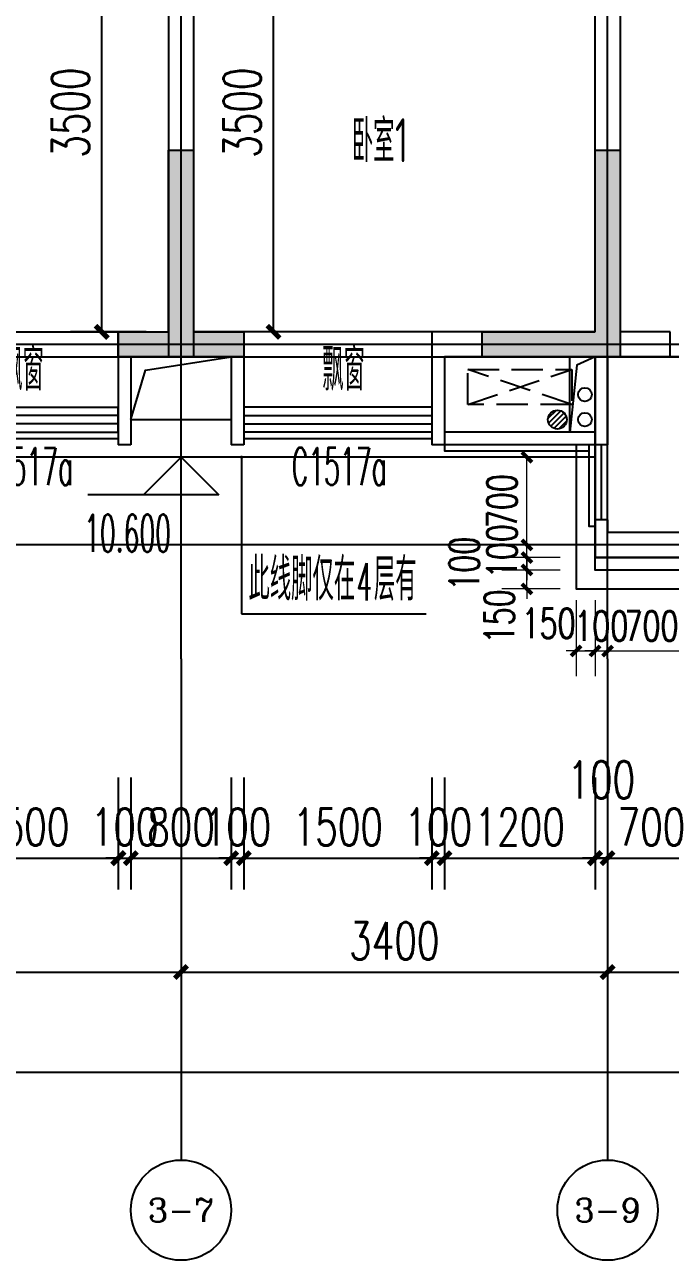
# Model space of a CAD drawing. Extents: x -59851 to 653804, y -249523 to 437614.
# Drawn here: x -31760 to -26614, y 61097 to 70957 of the extents above; entities that cross this region are included whole.
import ezdxf
from ezdxf.enums import TextEntityAlignment as Align

# ---------------------------------------------------------------- set-up
doc = ezdxf.new("R2010")
doc.units = 0
doc.header["$LTSCALE"] = 1000
doc.header["$MEASUREMENT"] = 0
doc.linetypes.add('DASH', pattern=[0.35, 0.25, -0.1])
for name, color, linetype in [('_S-YS(雨水管)', 3, 'Continuous'), ('_S-空调立管', 7, 'Continuous'), ('A-外装饰线脚', 7, 'Continuous'), ('A-洞口', 105, 'Continuous'), ('A-看线', 105, 'Continuous'), ('A-空调室外机', 5, 'DASH'), ('A-第三道尺寸线', 105, 'Continuous'), ('A-线脚看线', 9, 'Continuous'), ('AE-FLOR', 151, 'Continuous'), ('AXIS', 3, 'Continuous'), ('AXIS_TEXT', 7, 'Continuous'), ('DIM_ELEV', 3, 'Continuous'), ('DIM_LEAD', 3, 'Continuous'), ('DOTE', 16, 'Continuous'), ('mianji', 6, 'Continuous'), ('NL', 5, 'Continuous'), ('PUB_HATCH', 8, 'Continuous'), ('PUB_TEXT', 7, 'Continuous'), ('WALL', 2, 'Continuous'), ('WINDOW', 4, 'Continuous'), ('WINDOW_TEXT', 7, 'Continuous'), ('剪力墙', 6, 'Continuous'), ('栏杆', 142, 'Continuous')]:
    doc.layers.add(name, color=color, linetype=linetype)
doc.layers.add('A-area(算半面积)', color=23, linetype='Continuous', plot=False)
doc.layers.add('A-第四道尺寸线(线脚尺寸)', color=105, linetype='Continuous', lineweight=5)
doc.styles.add('_TCH_AXIS', font='COMPLEX', dxfattribs={"bigfont": 'GBCBIG'})
doc.styles.add('_TCH_DIM', font='SIMPLEX.shx', dxfattribs={"width": 0.7, "bigfont": 'GBCBIG.shx'})
doc.styles.add('_TCH_DIM_T3', font='SIMPLEX.shx', dxfattribs={"width": 0.705882, "bigfont": 'GBCBIG.shx'})
doc.styles.add('_TCH_WINDOW', font='SIMPLEX.shx', dxfattribs={"width": 0.7, "height": 3.5, "bigfont": 'GBCBIG.shx'})
doc.styles.add('COMPLEX', font='COMPLEX')
doc.styles.get("Standard").update_dxf_attribs({"font": 'gbenor.shx', "width": 0.7, "bigfont": 'gbcbig.shx'})
doc.dimstyles.new('_TCH_ARCH&&100', dxfattribs={"dimtxt": 297.5, "dimasz": 100, "dimexe": 250, "dimexo": 300, "dimgap": 100, "dimtad": 1, "dimdec": 0, "dimzin": 0, "dimdsep": 46, "dimtxsty": '_TCH_DIM_T3', "dimblk": 'ARCHTICK', "dimcen": 0.09, "dimclrt": 7, "dimazin": 2, "dimtfac": 1, "dimtdec": 0, "dimtix": 1, "dimtmove": 2, "dimatfit": 3, "dimfxl": 0, "dimtolj": 1, "dimtzin": 0, "dimarcsym": 0})
doc.dimstyles.new('_TCH_ARCH&&80', dxfattribs={"dimtxt": 238, "dimasz": 80, "dimexe": 200, "dimexo": 240, "dimgap": 80, "dimtad": 1, "dimdec": 0, "dimzin": 0, "dimdsep": 46, "dimtxsty": '_TCH_DIM_T3', "dimblk": 'ARCHTICK', "dimcen": 0.09, "dimclrt": 7, "dimazin": 2, "dimtfac": 1, "dimtdec": 0, "dimtix": 1, "dimtmove": 2, "dimatfit": 3, "dimfxl": 0, "dimtolj": 1, "dimtzin": 0, "dimarcsym": 0})

# ---------------------------------------------------------------- blocks, each defined once
blk = doc.blocks.new('fdsfdsgfdsgb')
at = {"layer": 'mianji'}
blk.add_lwpolyline([(-208608.2, 137588.3), (-164208.2, 137588.3)], dxfattribs=at)
blk.add_lwpolyline([(-191608.2, 137588.3), (-191608.2, 135988.3), (-184608.2, 135988.3), (-184608.2, 137588.3)], close=True, dxfattribs=at)
blk = doc.blocks.new('zhouxianssceng0329')
at = {"layer": 'DOTE'}
for p, q in [((-27113.7, 132089.9), (-27113.7, 156469.4)), ((-30513.7, 132089.9), (-30513.7, 143398.2)), ((5501.3, 134598.2), (-44988.6, 134598.2)), ((5501.3, 132998.2), (-44988.6, 132998.2))]:
    blk.add_line(p, q, dxfattribs=at)
blk = doc.blocks.new('jgjlq030328')
at = {"layer": 'PUB_HATCH'}
for points in [[(-277335, 8011.9), (-277335, 8211.9), (-276935, 8211.9), (-276935, 9661.9), (-276735, 9661.9), (-276735, 8211.9), (-276335, 8211.9), (-276335, 8011.9)], [(-273535, 8211.9), (-273535, 9661.9), (-273335, 9661.9), (-273335, 8011.9), (-274435, 8011.9), (-274435, 8211.9)]]:
    blk.add_hatch(color=256, dxfattribs=at).paths.add_polyline_path(points)
at = {"layer": '剪力墙'}
for points in [[(-277335, 8011.9), (-277335, 8211.9), (-276935, 8211.9), (-276935, 9661.9), (-276735, 9661.9), (-276735, 8211.9), (-276335, 8211.9), (-276335, 8011.9), (-277335, 8011.9), (-276735, 8011.9)], [(-273335, 8211.9), (-273335, 8211.9)]]:
    blk.add_lwpolyline(points, dxfattribs=at)
blk.add_lwpolyline([(-273535, 8211.9), (-273535, 9661.9), (-273335, 9661.9), (-273335, 8011.9), (-274435, 8011.9), (-274435, 8211.9)], close=True, dxfattribs=at)
blk = doc.blocks.new('$TCHSYS$WIN2D')
for p, q in [((-0.5, 0.5), (0.5, 0.5)), ((-0.5, 0.5), (-0.5, -0.5)), ((0.5, 0.5), (0.5, -0.5)), ((0.5, 0.1667), (-0.5, 0.1667)), ((0.5, -0.1667), (-0.5, -0.1667)), ((-0.5, -0.5), (0.5, -0.5))]:
    blk.add_line(p, q)
blk = doc.blocks.new('_ArchTick')
at = {"color": 0, "linetype": 'ByBlock', "const_width": 0.4}
blk.add_lwpolyline([(-0.5, -0.5), (0.5, 0.5)], dxfattribs=at)
blk = doc.blocks.new('*D728')
at = {"layer": 'A-第三道尺寸线', "color": 0, "lineweight": -2, "transparency": 16777216}
for p, q in [((11629.6, 164234.8), (11025.3, 164234.8)), ((11275.3, 160734.8), (11275.3, 164234.8)), ((11629.6, 160734.8), (11025.3, 160734.8))]:
    blk.add_line(p, q, dxfattribs=at)
at = {"layer": 'Defpoints', "color": 0, "transparency": 16777216}
for p in [(11275.3, 164234.8), (11929.6, 164234.8), (11929.6, 160734.8)]:
    blk.add_point(p, dxfattribs=at)
at = {"layer": 'A-第三道尺寸线', "color": 0, "lineweight": -2, "transparency": 16777216, "xscale": 100, "yscale": 100, "zscale": 100}
for p, rotation in [((11275.3, 164234.8), 90), ((11275.3, 160734.8), 270)]:
    blk.add_blockref('_ArchTick', p, dxfattribs=dict(at, rotation=rotation))
at = {"layer": 'A-第三道尺寸线', "color": 7, "transparency": 16777216, "insert": (11026.6, 162484.8), "char_height": 297.5, "attachment_point": 5, "rotation": 90, "style": '_TCH_DIM_T3'}
blk.add_mtext('\\A1;3500', dxfattribs=at)
blk = doc.blocks.new('ssxianjiao0329')
at = {"layer": 'A-外装饰线脚'}
blk.add_lwpolyline([(-26413.7, 132898.2), (-26413.7, 132798.2), (-27213.7, 132798.2), (-27213.7, 132898.2)], dxfattribs=at)
at = {"layer": 'A-线脚看线'}
for points in [[(-32513.7, 133848.2), (-31013.7, 133848.2)], [(-30013.7, 133848.2), (-28513.7, 133848.2)], [(-28413.7, 133798.2), (-28413.7, 133748.2), (-27263.7, 133748.2)], [(-27213.7, 133798.2), (-27263.7, 133798.2), (-27263.7, 133148.2), (-27213.7, 133148.2)]]:
    blk.add_lwpolyline(points, dxfattribs=at)
blk = doc.blocks.new('jfdsajjfjkjhhj')
at = {"layer": 'A-洞口'}
blk.add_lwpolyline([(-56303.8, 137588.3), (-56103.8, 137588.3), (-56103.8, 136988.3), (-56303.8, 136988.3)], close=True, dxfattribs=at)
blk.add_lwpolyline([(-56103.8, 137588.3), (-56249.2, 137521.8), (-56303.8, 136988.3)], dxfattribs=at)
blk = doc.blocks.new('huxingdongkoupiaochuangyangtai')
blk.add_blockref('jfdsajjfjkjhhj', (28890.1, 0))
blk = doc.blocks.new('ktswaj')
at = {"linetype": 'DASH'}
blk.add_lwpolyline([(15990.1, 179082.6), (15990.1, 178253.3), (16268.4, 178253.3), (16268.4, 179082.6)], close=True, dxfattribs=at)
for points in [[(15990.1, 179082.6), (16268.4, 178253.3)], [(15990.1, 178253.3), (16268.4, 179082.6)]]:
    blk.add_lwpolyline(points, dxfattribs=at)
blk = doc.blocks.new('*D753')
at = {"layer": 'A-第三道尺寸线', "color": 0, "lineweight": -2, "transparency": 16777216}
for p, q in [((-75729, -40001.8), (-76191.7, -40001.8)), ((-75941.7, -43501.8), (-75941.7, -40001.8)), ((-75729, -43501.8), (-76191.7, -43501.8))]:
    blk.add_line(p, q, dxfattribs=at)
at = {"layer": 'Defpoints', "color": 0, "transparency": 16777216}
for p in [(-75941.7, -40001.8), (-75429, -40001.8), (-75429, -43501.8)]:
    blk.add_point(p, dxfattribs=at)
at = {"layer": 'A-第三道尺寸线', "color": 0, "lineweight": -2, "transparency": 16777216, "xscale": 100, "yscale": 100, "zscale": 100}
for p, rotation in [((-75941.7, -40001.8), 90), ((-75941.7, -43501.8), 270)]:
    blk.add_blockref('_ArchTick', p, dxfattribs=dict(at, rotation=rotation))
at = {"layer": 'A-第三道尺寸线', "color": 7, "transparency": 16777216, "insert": (-76190.5, -41751.8), "char_height": 297.5, "attachment_point": 5, "rotation": 90, "style": '_TCH_DIM_T3'}
blk.add_mtext('\\A1;3500', dxfattribs=at)
blk = doc.blocks.new('*D336')
at = {"layer": 'A-第四道尺寸线(线脚尺寸)', "color": 0, "lineweight": -2, "transparency": 16777216}
for p, q in [((-27363.7, 73158.2), (-27363.7, 72552.2)), ((-27213.7, 73158.2), (-27213.7, 72552.2)), ((-27363.7, 72752.2), (-27443.7, 72752.2)), ((-27363.7, 72752.2), (-27213.7, 72752.2)), ((-27213.7, 72752.2), (-27133.7, 72752.2))]:
    blk.add_line(p, q, dxfattribs=at)
at = {"layer": 'Defpoints', "color": 0, "transparency": 16777216}
for p in [(-27363.7, 73398.2), (-27213.7, 73398.2), (-27213.7, 72752.2)]:
    blk.add_point(p, dxfattribs=at)
at = {"layer": 'A-第四道尺寸线(线脚尺寸)', "color": 0, "lineweight": -2, "transparency": 16777216, "xscale": 80, "yscale": 80, "zscale": 80}
blk.add_blockref('_ArchTick', (-27363.7, 72752.2), dxfattribs=at)
at = {"layer": 'A-第四道尺寸线(线脚尺寸)', "color": 0, "lineweight": -2, "transparency": 16777216, "xscale": 80, "yscale": 80, "zscale": 80, "rotation": 180}
blk.add_blockref('_ArchTick', (-27213.7, 72752.2), dxfattribs=at)
at = {"layer": 'A-第四道尺寸线(线脚尺寸)', "color": 7, "transparency": 16777216, "insert": (-27583.7, 72972.2), "char_height": 238, "attachment_point": 5, "style": '_TCH_DIM_T3'}
blk.add_mtext('\\A1;150', dxfattribs=at)
blk = doc.blocks.new('*D337')
at = {"layer": 'A-第四道尺寸线(线脚尺寸)', "color": 0, "lineweight": -2, "transparency": 16777216}
for p, q in [((-27213.7, 73158.2), (-27213.7, 72552.2)), ((-27113.7, 73158.2), (-27113.7, 72552.2)), ((-27213.7, 72752.2), (-27293.7, 72752.2)), ((-27213.7, 72752.2), (-27113.7, 72752.2)), ((-27113.7, 72752.2), (-27033.7, 72752.2))]:
    blk.add_line(p, q, dxfattribs=at)
at = {"layer": 'Defpoints', "color": 0, "transparency": 16777216}
for p in [(-27213.7, 73398.2), (-27113.7, 73398.2), (-27113.7, 72752.2)]:
    blk.add_point(p, dxfattribs=at)
at = {"layer": 'A-第四道尺寸线(线脚尺寸)', "color": 0, "lineweight": -2, "transparency": 16777216, "xscale": 80, "yscale": 80, "zscale": 80}
blk.add_blockref('_ArchTick', (-27213.7, 72752.2), dxfattribs=at)
at = {"layer": 'A-第四道尺寸线(线脚尺寸)', "color": 0, "lineweight": -2, "transparency": 16777216, "xscale": 80, "yscale": 80, "zscale": 80, "rotation": 180}
blk.add_blockref('_ArchTick', (-27113.7, 72752.2), dxfattribs=at)
at = {"layer": 'A-第四道尺寸线(线脚尺寸)', "color": 7, "transparency": 16777216, "insert": (-27163.7, 72951.2), "char_height": 238, "attachment_point": 5, "style": '_TCH_DIM_T3'}
blk.add_mtext('\\A1;100', dxfattribs=at)
blk = doc.blocks.new('*D338')
at = {"layer": 'A-第四道尺寸线(线脚尺寸)', "color": 0, "lineweight": -2, "transparency": 16777216}
for p, q in [((-27113.7, 73158.2), (-27113.7, 72552.2)), ((-26413.7, 73158.2), (-26413.7, 72552.2)), ((-27113.7, 72752.2), (-26413.7, 72752.2))]:
    blk.add_line(p, q, dxfattribs=at)
at = {"layer": 'Defpoints', "color": 0, "transparency": 16777216}
for p in [(-27113.7, 73398.2), (-26413.7, 73398.2), (-26413.7, 72752.2)]:
    blk.add_point(p, dxfattribs=at)
at = {"layer": 'A-第四道尺寸线(线脚尺寸)', "color": 0, "lineweight": -2, "transparency": 16777216, "xscale": 80, "yscale": 80, "zscale": 80, "rotation": 180}
blk.add_blockref('_ArchTick', (-27113.7, 72752.2), dxfattribs=at)
at = {"layer": 'A-第四道尺寸线(线脚尺寸)', "color": 0, "lineweight": -2, "transparency": 16777216, "xscale": 80, "yscale": 80, "zscale": 80}
blk.add_blockref('_ArchTick', (-26413.7, 72752.2), dxfattribs=at)
at = {"layer": 'A-第四道尺寸线(线脚尺寸)', "color": 7, "transparency": 16777216, "insert": (-26763.7, 72951.2), "char_height": 238, "attachment_point": 5, "style": '_TCH_DIM_T3'}
blk.add_mtext('\\A1;700', dxfattribs=at)
blk = doc.blocks.new('*D358')
at = {"layer": 'A-第四道尺寸线(线脚尺寸)', "color": 0, "lineweight": -2, "transparency": 16777216}
for p, q in [((-27491, 74298.2), (-27956.5, 74298.2)), ((-27756.5, 73598.2), (-27756.5, 74298.2)), ((-27491, 73598.2), (-27956.5, 73598.2))]:
    blk.add_line(p, q, dxfattribs=at)
at = {"layer": 'Defpoints', "color": 0, "transparency": 16777216}
for p in [(-27756.5, 74298.2), (-27251, 74298.2), (-27251, 73598.2)]:
    blk.add_point(p, dxfattribs=at)
at = {"layer": 'A-第四道尺寸线(线脚尺寸)', "color": 0, "lineweight": -2, "transparency": 16777216, "xscale": 80, "yscale": 80, "zscale": 80}
for p, rotation in [((-27756.5, 74298.2), 90), ((-27756.5, 73598.2), 270)]:
    blk.add_blockref('_ArchTick', p, dxfattribs=dict(at, rotation=rotation))
at = {"layer": 'A-第四道尺寸线(线脚尺寸)', "color": 7, "transparency": 16777216, "insert": (-27955.5, 73948.2), "char_height": 238, "attachment_point": 5, "rotation": 90, "style": '_TCH_DIM_T3'}
blk.add_mtext('\\A1;700', dxfattribs=at)
blk = doc.blocks.new('*D359')
at = {"layer": 'A-第四道尺寸线(线脚尺寸)', "color": 0, "lineweight": -2, "transparency": 16777216}
for p, q in [((-27756.5, 73598.2), (-27756.5, 73678.2)), ((-27491, 73598.2), (-27956.5, 73598.2)), ((-27756.5, 73498.2), (-27756.5, 73598.2)), ((-27491, 73498.2), (-27956.5, 73498.2)), ((-27756.5, 73498.2), (-27756.5, 73418.2))]:
    blk.add_line(p, q, dxfattribs=at)
at = {"layer": 'Defpoints', "color": 0, "transparency": 16777216}
for p in [(-27756.5, 73598.2), (-27251, 73598.2), (-27251, 73498.2)]:
    blk.add_point(p, dxfattribs=at)
at = {"layer": 'A-第四道尺寸线(线脚尺寸)', "color": 0, "lineweight": -2, "transparency": 16777216, "xscale": 80, "yscale": 80, "zscale": 80}
for p, rotation in [((-27756.5, 73598.2), 270), ((-27756.5, 73498.2), 90)]:
    blk.add_blockref('_ArchTick', p, dxfattribs=dict(at, rotation=rotation))
at = {"layer": 'A-第四道尺寸线(线脚尺寸)', "color": 7, "transparency": 16777216, "insert": (-27955.5, 73548.2), "char_height": 238, "attachment_point": 5, "rotation": 90, "style": '_TCH_DIM_T3'}
blk.add_mtext('\\A1;100', dxfattribs=at)
blk = doc.blocks.new('*D360')
at = {"layer": 'A-第四道尺寸线(线脚尺寸)', "color": 0, "lineweight": -2, "transparency": 16777216}
for p, q in [((-27756.5, 73498.2), (-27756.5, 73578.2)), ((-27491, 73498.2), (-27956.5, 73498.2)), ((-27756.5, 73398.2), (-27756.5, 73498.2)), ((-27491, 73398.2), (-27956.5, 73398.2)), ((-27756.5, 73398.2), (-27756.5, 73318.2))]:
    blk.add_line(p, q, dxfattribs=at)
at = {"layer": 'Defpoints', "color": 0, "transparency": 16777216}
for p in [(-27756.5, 73498.2), (-27251, 73498.2), (-27251, 73398.2)]:
    blk.add_point(p, dxfattribs=at)
at = {"layer": 'A-第四道尺寸线(线脚尺寸)', "color": 0, "lineweight": -2, "transparency": 16777216, "xscale": 80, "yscale": 80, "zscale": 80}
for p, rotation in [((-27756.5, 73498.2), 270), ((-27756.5, 73398.2), 90)]:
    blk.add_blockref('_ArchTick', p, dxfattribs=dict(at, rotation=rotation))
at = {"layer": 'A-第四道尺寸线(线脚尺寸)', "color": 7, "transparency": 16777216, "insert": (-28256.5, 73448.2), "char_height": 238, "attachment_point": 5, "rotation": 90, "style": '_TCH_DIM_T3'}
blk.add_mtext('\\A1;100', dxfattribs=at)
blk = doc.blocks.new('*D361')
at = {"layer": 'A-第四道尺寸线(线脚尺寸)', "color": 0, "lineweight": -2, "transparency": 16777216}
for p, q in [((-27756.5, 73398.2), (-27756.5, 73478.2)), ((-27491, 73398.2), (-27956.5, 73398.2)), ((-27756.5, 73248.2), (-27756.5, 73398.2)), ((-27491, 73248.2), (-27956.5, 73248.2)), ((-27756.5, 73248.2), (-27756.5, 73168.2))]:
    blk.add_line(p, q, dxfattribs=at)
at = {"layer": 'Defpoints', "color": 0, "transparency": 16777216}
for p in [(-27756.5, 73398.2), (-27251, 73398.2), (-27251, 73248.2)]:
    blk.add_point(p, dxfattribs=at)
at = {"layer": 'A-第四道尺寸线(线脚尺寸)', "color": 0, "lineweight": -2, "transparency": 16777216, "xscale": 80, "yscale": 80, "zscale": 80}
for p, rotation in [((-27756.5, 73398.2), 270), ((-27756.5, 73248.2), 90)]:
    blk.add_blockref('_ArchTick', p, dxfattribs=dict(at, rotation=rotation))
at = {"layer": 'A-第四道尺寸线(线脚尺寸)', "color": 7, "transparency": 16777216, "insert": (-27976.5, 73028.2), "char_height": 238, "attachment_point": 5, "rotation": 90, "style": '_TCH_DIM_T3'}
blk.add_mtext('\\A1;150', dxfattribs=at)
blk = doc.blocks.new('_LV13')
at = {"color": 0}
for p, q in [((-0.071, 0.495), (-0.495, 0.071)), ((0.183, 0.465), (-0.465, -0.183)), ((0.354, 0.354), (-0.354, -0.354)), ((0.465, 0.183), (-0.183, -0.465)), ((0.495, -0.071), (0.071, -0.495))]:
    blk.add_line(p, q, dxfattribs=at)
blk.add_circle((0, 0), 0.5)
blk = doc.blocks.new('e30505')
at = {"layer": '_S-YS(雨水管)'}
blk.add_lwpolyline([(-130392.6, 57743.5, 1), (-130502.6, 57743.5, 1)], format="xyb", close=True, dxfattribs=at)
at = {"layer": '_S-空调立管'}
blk.add_lwpolyline([(-130392.6, 57543.5, 1), (-130502.6, 57543.5, 1)], format="xyb", close=True, dxfattribs=at)
at = {"layer": 'NL', "ltscale": 0.5, "extrusion": (0, 0, -1), "xscale": 150, "yscale": 150, "zscale": -150}
blk.add_blockref('_LV13', (130227.6, 57543.5), dxfattribs=at)
blk = doc.blocks.new('*D2556')
at = {"layer": 'A-第三道尺寸线', "color": 0, "lineweight": -2, "transparency": 16777216}
for p, q in [((-27113.7, 64950), (-27113.7, 64056.4)), ((-26413.7, 64950), (-26413.7, 64056.4)), ((-27113.7, 64306.4), (-27213.7, 64306.4)), ((-27113.7, 64306.4), (-26413.7, 64306.4)), ((-26413.7, 64306.4), (-26313.7, 64306.4))]:
    blk.add_line(p, q, dxfattribs=at)
at = {"layer": 'Defpoints', "color": 0, "transparency": 16777216}
for p in [(-27113.7, 65250), (-26413.7, 65250), (-26413.7, 64306.4)]:
    blk.add_point(p, dxfattribs=at)
at = {"layer": 'A-第三道尺寸线', "color": 0, "lineweight": -2, "transparency": 16777216, "xscale": 100, "yscale": 100, "zscale": 100}
blk.add_blockref('_ArchTick', (-27113.7, 64306.4), dxfattribs=at)
at = {"layer": 'A-第三道尺寸线', "color": 0, "lineweight": -2, "transparency": 16777216, "xscale": 100, "yscale": 100, "zscale": 100, "rotation": 180}
blk.add_blockref('_ArchTick', (-26413.7, 64306.4), dxfattribs=at)
at = {"layer": 'A-第三道尺寸线', "color": 7, "transparency": 16777216, "insert": (-26763.7, 64555.1), "char_height": 297.5, "attachment_point": 5, "style": '_TCH_DIM_T3'}
blk.add_mtext('\\A1;700', dxfattribs=at)
blk = doc.blocks.new('*D2557')
at = {"layer": 'A-第三道尺寸线', "color": 0, "lineweight": -2, "transparency": 16777216}
for p, q in [((-27213.7, 64950), (-27213.7, 64056.4)), ((-27113.7, 64950), (-27113.7, 64056.4)), ((-27213.7, 64306.4), (-27313.7, 64306.4)), ((-27213.7, 64306.4), (-27113.7, 64306.4)), ((-27113.7, 64306.4), (-27013.7, 64306.4))]:
    blk.add_line(p, q, dxfattribs=at)
at = {"layer": 'Defpoints', "color": 0, "transparency": 16777216}
for p in [(-27213.7, 65250), (-27113.7, 65250), (-27113.7, 64306.4)]:
    blk.add_point(p, dxfattribs=at)
at = {"layer": 'A-第三道尺寸线', "color": 0, "lineweight": -2, "transparency": 16777216, "xscale": 100, "yscale": 100, "zscale": 100}
blk.add_blockref('_ArchTick', (-27213.7, 64306.4), dxfattribs=at)
at = {"layer": 'A-第三道尺寸线', "color": 0, "lineweight": -2, "transparency": 16777216, "xscale": 100, "yscale": 100, "zscale": 100, "rotation": 180}
blk.add_blockref('_ArchTick', (-27113.7, 64306.4), dxfattribs=at)
at = {"layer": 'A-第三道尺寸线', "color": 7, "transparency": 16777216, "insert": (-27163.7, 64931.4), "char_height": 297.5, "attachment_point": 5, "style": '_TCH_DIM_T3'}
blk.add_mtext('\\A1;100', dxfattribs=at)
blk = doc.blocks.new('*D2558')
at = {"layer": 'A-第三道尺寸线', "color": 0, "lineweight": -2, "transparency": 16777216}
for p, q in [((-28413.7, 64950), (-28413.7, 64056.4)), ((-27213.7, 64950), (-27213.7, 64056.4)), ((-28413.7, 64306.4), (-27213.7, 64306.4))]:
    blk.add_line(p, q, dxfattribs=at)
at = {"layer": 'Defpoints', "color": 0, "transparency": 16777216}
for p in [(-28413.7, 65250), (-27213.7, 65250), (-27213.7, 64306.4)]:
    blk.add_point(p, dxfattribs=at)
at = {"layer": 'A-第三道尺寸线', "color": 0, "lineweight": -2, "transparency": 16777216, "xscale": 100, "yscale": 100, "zscale": 100, "rotation": 180}
blk.add_blockref('_ArchTick', (-28413.7, 64306.4), dxfattribs=at)
at = {"layer": 'A-第三道尺寸线', "color": 0, "lineweight": -2, "transparency": 16777216, "xscale": 100, "yscale": 100, "zscale": 100}
blk.add_blockref('_ArchTick', (-27213.7, 64306.4), dxfattribs=at)
at = {"layer": 'A-第三道尺寸线', "color": 7, "transparency": 16777216, "insert": (-27813.7, 64555.1), "char_height": 297.5, "attachment_point": 5, "style": '_TCH_DIM_T3'}
blk.add_mtext('\\A1;1200', dxfattribs=at)
blk = doc.blocks.new('*D2559')
at = {"layer": 'A-第三道尺寸线', "color": 0, "lineweight": -2, "transparency": 16777216}
for p, q in [((-28513.7, 64950), (-28513.7, 64056.4)), ((-28413.7, 64950), (-28413.7, 64056.4)), ((-28513.7, 64306.4), (-28613.7, 64306.4)), ((-28513.7, 64306.4), (-28413.7, 64306.4)), ((-28413.7, 64306.4), (-28313.7, 64306.4))]:
    blk.add_line(p, q, dxfattribs=at)
at = {"layer": 'Defpoints', "color": 0, "transparency": 16777216}
for p in [(-28513.7, 65250), (-28413.7, 65250), (-28413.7, 64306.4)]:
    blk.add_point(p, dxfattribs=at)
at = {"layer": 'A-第三道尺寸线', "color": 0, "lineweight": -2, "transparency": 16777216, "xscale": 100, "yscale": 100, "zscale": 100}
blk.add_blockref('_ArchTick', (-28513.7, 64306.4), dxfattribs=at)
at = {"layer": 'A-第三道尺寸线', "color": 0, "lineweight": -2, "transparency": 16777216, "xscale": 100, "yscale": 100, "zscale": 100, "rotation": 180}
blk.add_blockref('_ArchTick', (-28413.7, 64306.4), dxfattribs=at)
at = {"layer": 'A-第三道尺寸线', "color": 7, "transparency": 16777216, "insert": (-28463.7, 64555.1), "char_height": 297.5, "attachment_point": 5, "style": '_TCH_DIM_T3'}
blk.add_mtext('\\A1;100', dxfattribs=at)
blk = doc.blocks.new('*D2560')
at = {"layer": 'A-第三道尺寸线', "color": 0, "lineweight": -2, "transparency": 16777216}
for p, q in [((-30013.7, 64950), (-30013.7, 64056.4)), ((-28513.7, 64950), (-28513.7, 64056.4)), ((-30013.7, 64306.4), (-28513.7, 64306.4))]:
    blk.add_line(p, q, dxfattribs=at)
at = {"layer": 'Defpoints', "color": 0, "transparency": 16777216}
for p in [(-30013.7, 65250), (-28513.7, 65250), (-28513.7, 64306.4)]:
    blk.add_point(p, dxfattribs=at)
at = {"layer": 'A-第三道尺寸线', "color": 0, "lineweight": -2, "transparency": 16777216, "xscale": 100, "yscale": 100, "zscale": 100, "rotation": 180}
blk.add_blockref('_ArchTick', (-30013.7, 64306.4), dxfattribs=at)
at = {"layer": 'A-第三道尺寸线', "color": 0, "lineweight": -2, "transparency": 16777216, "xscale": 100, "yscale": 100, "zscale": 100}
blk.add_blockref('_ArchTick', (-28513.7, 64306.4), dxfattribs=at)
at = {"layer": 'A-第三道尺寸线', "color": 7, "transparency": 16777216, "insert": (-29263.7, 64555.1), "char_height": 297.5, "attachment_point": 5, "style": '_TCH_DIM_T3'}
blk.add_mtext('\\A1;1500', dxfattribs=at)
blk = doc.blocks.new('*D2561')
at = {"layer": 'A-第三道尺寸线', "color": 0, "lineweight": -2, "transparency": 16777216}
for p, q in [((-30113.7, 64950), (-30113.7, 64056.4)), ((-30013.7, 64950), (-30013.7, 64056.4)), ((-30113.7, 64306.4), (-30213.7, 64306.4)), ((-30113.7, 64306.4), (-30013.7, 64306.4)), ((-30013.7, 64306.4), (-29913.7, 64306.4))]:
    blk.add_line(p, q, dxfattribs=at)
at = {"layer": 'Defpoints', "color": 0, "transparency": 16777216}
for p in [(-30113.7, 65250), (-30013.7, 65250), (-30013.7, 64306.4)]:
    blk.add_point(p, dxfattribs=at)
at = {"layer": 'A-第三道尺寸线', "color": 0, "lineweight": -2, "transparency": 16777216, "xscale": 100, "yscale": 100, "zscale": 100}
blk.add_blockref('_ArchTick', (-30113.7, 64306.4), dxfattribs=at)
at = {"layer": 'A-第三道尺寸线', "color": 0, "lineweight": -2, "transparency": 16777216, "xscale": 100, "yscale": 100, "zscale": 100, "rotation": 180}
blk.add_blockref('_ArchTick', (-30013.7, 64306.4), dxfattribs=at)
at = {"layer": 'A-第三道尺寸线', "color": 7, "transparency": 16777216, "insert": (-30063.7, 64555.1), "char_height": 297.5, "attachment_point": 5, "style": '_TCH_DIM_T3'}
blk.add_mtext('\\A1;100', dxfattribs=at)
blk = doc.blocks.new('*D2562')
at = {"layer": 'A-第三道尺寸线', "color": 0, "lineweight": -2, "transparency": 16777216}
for p, q in [((-30913.7, 64950), (-30913.7, 64056.4)), ((-30113.7, 64950), (-30113.7, 64056.4)), ((-30913.7, 64306.4), (-30113.7, 64306.4))]:
    blk.add_line(p, q, dxfattribs=at)
at = {"layer": 'Defpoints', "color": 0, "transparency": 16777216}
for p in [(-30913.7, 65250), (-30113.7, 65250), (-30113.7, 64306.4)]:
    blk.add_point(p, dxfattribs=at)
at = {"layer": 'A-第三道尺寸线', "color": 0, "lineweight": -2, "transparency": 16777216, "xscale": 100, "yscale": 100, "zscale": 100, "rotation": 180}
blk.add_blockref('_ArchTick', (-30913.7, 64306.4), dxfattribs=at)
at = {"layer": 'A-第三道尺寸线', "color": 0, "lineweight": -2, "transparency": 16777216, "xscale": 100, "yscale": 100, "zscale": 100}
blk.add_blockref('_ArchTick', (-30113.7, 64306.4), dxfattribs=at)
at = {"layer": 'A-第三道尺寸线', "color": 7, "transparency": 16777216, "insert": (-30513.7, 64555.1), "char_height": 297.5, "attachment_point": 5, "style": '_TCH_DIM_T3'}
blk.add_mtext('\\A1;800', dxfattribs=at)
blk = doc.blocks.new('*D2563')
at = {"layer": 'A-第三道尺寸线', "color": 0, "lineweight": -2, "transparency": 16777216}
for p, q in [((-31013.7, 64950), (-31013.7, 64056.4)), ((-30913.7, 64950), (-30913.7, 64056.4)), ((-31013.7, 64306.4), (-31113.7, 64306.4)), ((-31013.7, 64306.4), (-30913.7, 64306.4)), ((-30913.7, 64306.4), (-30813.7, 64306.4))]:
    blk.add_line(p, q, dxfattribs=at)
at = {"layer": 'Defpoints', "color": 0, "transparency": 16777216}
for p in [(-31013.7, 65250), (-30913.7, 65250), (-30913.7, 64306.4)]:
    blk.add_point(p, dxfattribs=at)
at = {"layer": 'A-第三道尺寸线', "color": 0, "lineweight": -2, "transparency": 16777216, "xscale": 100, "yscale": 100, "zscale": 100}
blk.add_blockref('_ArchTick', (-31013.7, 64306.4), dxfattribs=at)
at = {"layer": 'A-第三道尺寸线', "color": 0, "lineweight": -2, "transparency": 16777216, "xscale": 100, "yscale": 100, "zscale": 100, "rotation": 180}
blk.add_blockref('_ArchTick', (-30913.7, 64306.4), dxfattribs=at)
at = {"layer": 'A-第三道尺寸线', "color": 7, "transparency": 16777216, "insert": (-30963.7, 64555.1), "char_height": 297.5, "attachment_point": 5, "style": '_TCH_DIM_T3'}
blk.add_mtext('\\A1;100', dxfattribs=at)
blk = doc.blocks.new('*D2564')
at = {"layer": 'A-第三道尺寸线', "color": 0, "lineweight": -2, "transparency": 16777216}
for p, q in [((-32513.7, 64950), (-32513.7, 64056.4)), ((-31013.7, 64950), (-31013.7, 64056.4)), ((-32513.7, 64306.4), (-31013.7, 64306.4))]:
    blk.add_line(p, q, dxfattribs=at)
at = {"layer": 'Defpoints', "color": 0, "transparency": 16777216}
for p in [(-32513.7, 65250), (-31013.7, 65250), (-31013.7, 64306.4)]:
    blk.add_point(p, dxfattribs=at)
at = {"layer": 'A-第三道尺寸线', "color": 0, "lineweight": -2, "transparency": 16777216, "xscale": 100, "yscale": 100, "zscale": 100, "rotation": 180}
blk.add_blockref('_ArchTick', (-32513.7, 64306.4), dxfattribs=at)
at = {"layer": 'A-第三道尺寸线', "color": 0, "lineweight": -2, "transparency": 16777216, "xscale": 100, "yscale": 100, "zscale": 100}
blk.add_blockref('_ArchTick', (-31013.7, 64306.4), dxfattribs=at)
at = {"layer": 'A-第三道尺寸线', "color": 7, "transparency": 16777216, "insert": (-31763.7, 64555.1), "char_height": 297.5, "attachment_point": 5, "style": '_TCH_DIM_T3'}
blk.add_mtext('\\A1;1500', dxfattribs=at)
blk = doc.blocks.new('*D2931')
at = {"layer": 'AXIS', "color": 0, "lineweight": -2, "transparency": 16777216}
for p, q in [((-33913.7, 65597.4), (-33913.7, 63147.4)), ((-30513.7, 65597.4), (-30513.7, 63147.4)), ((-33913.7, 63397.4), (-30513.7, 63397.4))]:
    blk.add_line(p, q, dxfattribs=at)
at = {"layer": 'Defpoints', "color": 0, "transparency": 16777216}
for p in [(-33913.7, 65897.4), (-30513.7, 65897.4), (-30513.7, 63397.4)]:
    blk.add_point(p, dxfattribs=at)
at = {"layer": 'AXIS', "color": 0, "lineweight": -2, "transparency": 16777216, "xscale": 100, "yscale": 100, "zscale": 100, "rotation": 180}
blk.add_blockref('_ArchTick', (-33913.7, 63397.4), dxfattribs=at)
at = {"layer": 'AXIS', "color": 0, "lineweight": -2, "transparency": 16777216, "xscale": 100, "yscale": 100, "zscale": 100}
blk.add_blockref('_ArchTick', (-30513.7, 63397.4), dxfattribs=at)
at = {"layer": 'AXIS', "color": 7, "transparency": 16777216, "insert": (-32213.7, 63646.1), "char_height": 297.5, "attachment_point": 5, "style": '_TCH_DIM_T3'}
blk.add_mtext('\\A1;3400', dxfattribs=at)
blk = doc.blocks.new('*D2932')
at = {"layer": 'AXIS', "color": 0, "lineweight": -2, "transparency": 16777216}
for p, q in [((-30513.7, 65597.4), (-30513.7, 63147.4)), ((-27113.7, 65597.4), (-27113.7, 63147.4)), ((-30513.7, 63397.4), (-27113.7, 63397.4))]:
    blk.add_line(p, q, dxfattribs=at)
at = {"layer": 'Defpoints', "color": 0, "transparency": 16777216}
for p in [(-30513.7, 65897.4), (-27113.7, 65897.4), (-27113.7, 63397.4)]:
    blk.add_point(p, dxfattribs=at)
at = {"layer": 'AXIS', "color": 0, "lineweight": -2, "transparency": 16777216, "xscale": 100, "yscale": 100, "zscale": 100, "rotation": 180}
blk.add_blockref('_ArchTick', (-30513.7, 63397.4), dxfattribs=at)
at = {"layer": 'AXIS', "color": 0, "lineweight": -2, "transparency": 16777216, "xscale": 100, "yscale": 100, "zscale": 100}
blk.add_blockref('_ArchTick', (-27113.7, 63397.4), dxfattribs=at)
at = {"layer": 'AXIS', "color": 7, "transparency": 16777216, "insert": (-28813.7, 63646.1), "char_height": 297.5, "attachment_point": 5, "style": '_TCH_DIM_T3'}
blk.add_mtext('\\A1;3400', dxfattribs=at)
blk = doc.blocks.new('*D2933')
at = {"layer": 'AXIS', "color": 0, "lineweight": -2, "transparency": 16777216}
for p, q in [((-27113.7, 65597.4), (-27113.7, 63147.4)), ((-23713.7, 65597.4), (-23713.7, 63147.4)), ((-27113.7, 63397.4), (-23713.7, 63397.4))]:
    blk.add_line(p, q, dxfattribs=at)
at = {"layer": 'Defpoints', "color": 0, "transparency": 16777216}
for p in [(-27113.7, 65897.4), (-23713.7, 65897.4), (-23713.7, 63397.4)]:
    blk.add_point(p, dxfattribs=at)
at = {"layer": 'AXIS', "color": 0, "lineweight": -2, "transparency": 16777216, "xscale": 100, "yscale": 100, "zscale": 100, "rotation": 180}
blk.add_blockref('_ArchTick', (-27113.7, 63397.4), dxfattribs=at)
at = {"layer": 'AXIS', "color": 0, "lineweight": -2, "transparency": 16777216, "xscale": 100, "yscale": 100, "zscale": 100}
blk.add_blockref('_ArchTick', (-23713.7, 63397.4), dxfattribs=at)
at = {"layer": 'AXIS', "color": 7, "transparency": 16777216, "insert": (-25413.7, 63646.1), "char_height": 297.5, "attachment_point": 5, "style": '_TCH_DIM_T3'}
blk.add_mtext('\\A1;3400', dxfattribs=at)
blk = doc.blocks.new('*D2944')
at = {"layer": 'AXIS', "color": 0, "lineweight": -2, "transparency": 16777216}
for p, q in [((-44213.7, 63756.4), (-44213.7, 62347.4)), ((4686.3, 63756.4), (4686.3, 62347.4)), ((-44213.7, 62597.4), (4686.3, 62597.4))]:
    blk.add_line(p, q, dxfattribs=at)
at = {"layer": 'Defpoints', "color": 0, "transparency": 16777216}
for p in [(-44213.7, 64056.4), (4686.3, 64056.4), (4686.3, 62597.4)]:
    blk.add_point(p, dxfattribs=at)
at = {"layer": 'AXIS', "color": 0, "lineweight": -2, "transparency": 16777216, "xscale": 100, "yscale": 100, "zscale": 100, "rotation": 180}
blk.add_blockref('_ArchTick', (-44213.7, 62597.4), dxfattribs=at)
at = {"layer": 'AXIS', "color": 0, "lineweight": -2, "transparency": 16777216, "xscale": 100, "yscale": 100, "zscale": 100}
blk.add_blockref('_ArchTick', (4686.3, 62597.4), dxfattribs=at)
at = {"layer": 'AXIS', "color": 7, "transparency": 16777216, "insert": (-19763.7, 62846.1), "char_height": 297.5, "attachment_point": 5, "style": '_TCH_DIM_T3'}
blk.add_mtext('\\A1;48900', dxfattribs=at)
blk = doc.blocks.new('_AXISO')
blk.add_circle((0, 0), 0.5)
at = {"layer": 'AXIS_TEXT', "style": 'COMPLEX', "width": 1.041667}
blk.add_attdef('A', text='', height=0.56, dxfattribs=at).set_placement((-0.25, -0.28), (0.25, -0.28), align=Align.FIT)
blk = doc.blocks.new('a3huxing0323')
at = {"layer": 'A-看线'}
blk.add_lwpolyline([(9907.6, 160734.8), (11407.6, 160734.8)], dxfattribs=at)
at = {"layer": 'WALL'}
for p, q in [((12007.6, 164334.8), (12007.6, 160534.8)), ((11807.6, 164234.8), (11807.6, 160734.8)), ((11407.6, 160734.8), (11807.6, 160734.8)), ((11407.6, 160734.8), (11407.6, 160134.8)), ((11507.6, 160534.8), (12007.6, 160534.8)), ((11507.6, 160534.8), (11507.6, 160034.8)), ((11407.6, 159934.8), (11407.6, 160134.8)), ((11507.6, 160034.8), (11507.6, 159834.8)), ((11407.6, 159934.8), (11407.6, 159834.8)), ((11507.6, 159834.8), (11407.6, 159834.8))]:
    blk.add_line(p, q, dxfattribs=at)
at = {"layer": 'WINDOW'}
ref = blk.add_blockref('$TCHSYS$WIN2D', (10657.6, 160034.8), dxfattribs=dict(at, xscale=1500, yscale=200, zscale=1500))
ref.add_attrib('A', 'C1517a', (10290.1, 159511), dxfattribs={"layer": 'WINDOW_TEXT', "height": 297.5, "style": '_TCH_WINDOW', "width": 0.494118})
at = {"layer": 'PUB_TEXT', "width": 0.7}
blk.add_text('飘窗', height=337.59, dxfattribs=at).set_placement((10474, 160267.3))
at = {"layer": 'A-第三道尺寸线'}
dim = blk.add_aligned_dim(p1=(11929.6, 160734.8), p2=(11929.6, 164234.8), distance=654.3, dimstyle='_TCH_ARCH&&100', dxfattribs=at)
dim.commit()
dim.dimension.update_dxf_attribs({"geometry": '*D728', "text_midpoint": (11026.6, 162484.8)})
blk = doc.blocks.new('750CHUFANGNCHUANG')
at = {"layer": 'A-看线'}
blk.add_lwpolyline([(-74679, -43501.8), (-76179, -43501.8)], dxfattribs=at)
at = {"layer": 'AE-FLOR'}
for points in [[(-73379, -44401.8), (-73379, -45001.8)], [(-73279, -45001.8), (-73279, -44401.8)]]:
    blk.add_lwpolyline(points, dxfattribs=at)
at = {"layer": 'WALL'}
for p, q in [((-76779, -39901.8), (-76779, -43701.8)), ((-73179, -39901.8), (-73179, -43501.8)), ((-76579, -40001.8), (-76579, -43501.8)), ((-73379, -40001.8), (-73379, -43501.8)), ((-76179, -43501.8), (-76579, -43501.8)), ((-76179, -43501.8), (-76179, -44101.8)), ((-74679, -43501.8), (-74679, -44101.8)), ((-73379, -43501.8), (-74679, -43501.8)), ((-72779, -43501.8), (-73179, -43501.8)), ((-72779, -43701.8), (-72779, -43501.8)), ((-76279, -43701.8), (-76779, -43701.8)), ((-76279, -43701.8), (-76279, -44201.8)), ((-74579, -43701.8), (-74579, -44201.8)), ((-73379, -43701.8), (-74579, -43701.8)), ((-73379, -43701.8), (-73379, -44401.8)), ((-73279, -43701.8), (-72779, -43701.8)), ((-73279, -43701.8), (-73279, -44401.8)), ((-76179, -44101.8), (-76179, -44301.8)), ((-74679, -44101.8), (-74679, -44301.8)), ((-76279, -44201.8), (-76279, -44401.8)), ((-74579, -44201.8), (-74579, -44401.8)), ((-76179, -44301.8), (-76179, -44401.8)), ((-74679, -44301.8), (-74679, -44401.8)), ((-76179, -44401.8), (-76279, -44401.8)), ((-74579, -44401.8), (-74679, -44401.8)), ((-73279, -44401.8), (-73379, -44401.8)), ((-73379, -45001.8), (-73379, -45301.8)), ((-73279, -45001.8), (-73379, -45001.8)), ((-73279, -45001.8), (-73279, -45101.8)), ((-72579, -45101.8), (-73279, -45101.8)), ((-72579, -45301.8), (-73379, -45301.8))]:
    blk.add_line(p, q, dxfattribs=at)
at = {"layer": '栏杆'}
for points in [[(-73379, -44301.8), (-74579, -44301.8)], [(-73379, -44401.8), (-74579, -44401.8)], [(-73329, -44401.8), (-73329, -45001.8)]]:
    blk.add_lwpolyline(points, dxfattribs=at)
at = {"layer": 'A-空调室外机', "extrusion": (0, 0, -1), "zscale": -1, "rotation": 90}
blk.add_blockref('ktswaj', (252646.9, -60070.2), dxfattribs=at)
at = {"layer": 'WINDOW'}
ref = blk.add_blockref('$TCHSYS$WIN2D', (-75429, -44201.8), dxfattribs=dict(at, xscale=-1500, yscale=200, zscale=1500))
ref.add_attrib('A', 'C1517a', (-75796.5, -44725.5), dxfattribs={"layer": 'WINDOW_TEXT', "height": 297.5, "style": '_TCH_WINDOW', "width": 0.494118})
at = {"layer": 'PUB_TEXT', "width": 0.7}
for s, height, p in [('卧室', 337.59, (-75317.4, -42147.2)), ('1', 350, (-74973.3, -42147.2)), ('飘窗', 337.59, (-75552.9, -43969.2))]:
    blk.add_text(s, height=height, dxfattribs=at).set_placement(p)
at = {"layer": 'A-第三道尺寸线'}
dim = blk.add_aligned_dim(p1=(-75429, -43501.8), p2=(-75429, -40001.8), distance=512.8, dimstyle='_TCH_ARCH&&100', dxfattribs=at)
dim.commit()
dim.dimension.update_dxf_attribs({"geometry": '*D753', "text_midpoint": (-76190.5, -41751.8)})
blk = doc.blocks.new('34cengxianjiao0427')
at = {"layer": 'A-第四道尺寸线(线脚尺寸)'}
for p1, p2, distance, picture, middle in [((-27251, 73598.2), (-27251, 74298.2), 505.5, '*D358', (-27955.5, 73948.2)), ((-27251, 73498.2), (-27251, 73598.2), 505.5, '*D359', (-27955.5, 73548.2)), ((-27213.7, 73398.2), (-27113.7, 73398.2), -646.1, '*D337', (-27163.7, 72951.2)), ((-27113.7, 73398.2), (-26413.7, 73398.2), -646.1, '*D338', (-26763.7, 72951.2))]:
    dim = blk.add_aligned_dim(p1=p1, p2=p2, distance=distance, dimstyle='_TCH_ARCH&&80', dxfattribs=at)
    dim.commit()
    dim.dimension.update_dxf_attribs({"geometry": picture, "text_midpoint": middle})
for base, p1, p2, angle, picture, middle in [((-27756.5, 73498.2), (-27251, 73398.2), (-27251, 73498.2), 90, '*D360', (-28256.5, 73448.2)), ((-27756.5, 73398.2), (-27251, 73248.2), (-27251, 73398.2), 90, '*D361', (-27976.5, 73028.2)), ((-27213.7, 72752.2), (-27363.7, 73398.2), (-27213.7, 73398.2), 360, '*D336', (-27583.7, 72972.2))]:
    dim = blk.add_linear_dim(base=base, p1=p1, p2=p2, angle=angle, dimstyle='_TCH_ARCH&&80', dxfattribs=at)
    dim.commit()
    dim.dimension.update_dxf_attribs({"geometry": picture, "text_midpoint": middle, "dimtype": 129})

msp = doc.modelspace()

# ---------------------------------------------------------------- linework, layer by layer
at = {"layer": 'A-外装饰线脚'}
msp.add_lwpolyline([(-27363.7, 67605.7), (-27363.7, 66455.7), (-20063.7, 66455.7), (-20063.7, 67605.7)], dxfattribs=at)
at = {"layer": 'AXIS'}
for p, q in [((-30513.7, 65897.4), (-30513.7, 61897.4)), ((-27113.7, 65897.4), (-27113.7, 61897.4))]:
    msp.add_line(p, q, dxfattribs=at)
at = {"layer": 'DIM_LEAD'}
msp.add_line((-30031.1, 66257.3), (-28558.5, 66257.3), dxfattribs=at)

# ---------------------------------------------------------------- block references
for name, p in [('zhouxianssceng0329', (0, -66192.5)), ('fdsfdsgfdsgb', (164394.5, -69282.6))]:
    msp.add_blockref(name, p)
at = {"layer": 'AXIS'}
ref = msp.add_blockref('_AXISO', (-30513.7, 61497.4), dxfattribs=dict(at, xscale=800, yscale=800, zscale=800))
ref.add_attrib('A', '3-7', dxfattribs={"layer": 'AXIS_TEXT', "height": 187.78, "style": '_TCH_AXIS'}).set_placement((-30777.5, 61403.5), (-30249.9, 61403.5), align=Align.FIT)
ref = msp.add_blockref('_AXISO', (-27113.7, 61497.4), dxfattribs=dict(at, xscale=800, yscale=800, zscale=800))
ref.add_attrib('A', '3-9', dxfattribs={"layer": 'AXIS_TEXT', "height": 187.78, "style": '_TCH_AXIS'}).set_placement((-27377.5, 61403.5), (-26849.9, 61403.5), align=Align.FIT)
at = {"layer": '剪力墙'}
msp.add_blockref('jgjlq030328', (246321.3, 60293.8), dxfattribs=at)

# ---------------------------------------------------------------- dimensions: what is measured, and where the dimension line sits
at = {"layer": 'A-第三道尺寸线'}
for p1, p2, picture, middle in [((-32513.7, 65250), (-31013.7, 65250), '*D2564', (-31763.7, 64555.1)), ((-31013.7, 65250), (-30913.7, 65250), '*D2563', (-30963.7, 64555.1)), ((-30913.7, 65250), (-30113.7, 65250), '*D2562', (-30513.7, 64555.1)), ((-30113.7, 65250), (-30013.7, 65250), '*D2561', (-30063.7, 64555.1)), ((-30013.7, 65250), (-28513.7, 65250), '*D2560', (-29263.7, 64555.1)), ((-28513.7, 65250), (-28413.7, 65250), '*D2559', (-28463.7, 64555.1)), ((-28413.7, 65250), (-27213.7, 65250), '*D2558', (-27813.7, 64555.1)), ((-27113.7, 65250), (-26413.7, 65250), '*D2556', (-26763.7, 64555.1))]:
    dim = msp.add_aligned_dim(p1=p1, p2=p2, distance=-943.6, dimstyle='_TCH_ARCH&&100', dxfattribs=at)
    dim.commit()
    dim.dimension.update_dxf_attribs({"geometry": picture, "text_midpoint": middle})
dim = msp.add_linear_dim(base=(-27113.7, 64306.4), p1=(-27213.7, 65250), p2=(-27113.7, 65250), angle=0, dimstyle='_TCH_ARCH&&100', dxfattribs=at)
dim.commit()
dim.dimension.update_dxf_attribs({"geometry": '*D2557', "text_midpoint": (-27163.7, 64931.4), "dimtype": 161})
at = {"layer": 'AXIS'}
for p1, p2, distance, picture, middle in [((-33913.7, 65897.4), (-30513.7, 65897.4), -2500, '*D2931', (-32213.7, 63646.1)), ((-30513.7, 65897.4), (-27113.7, 65897.4), -2500, '*D2932', (-28813.7, 63646.1)), ((-27113.7, 65897.4), (-23713.7, 65897.4), -2500, '*D2933', (-25413.7, 63646.1)), ((-44213.7, 64056.4), (4686.3, 64056.4), -1459, '*D2944', (-19763.7, 62846.1))]:
    dim = msp.add_aligned_dim(p1=p1, p2=p2, distance=distance, dimstyle='_TCH_ARCH&&100', dxfattribs=at)
    dim.commit()
    dim.dimension.update_dxf_attribs({"geometry": picture, "text_midpoint": middle})

# ---------------------------------------------------------------- next in the draw order: block references
msp.add_blockref('a3huxing0323', (-42421.3, -92229.1))

# ---------------------------------------------------------------- next in the draw order: linework, layer by layer
at = {"layer": 'A-外装饰线脚'}
for points in [[(-30913.7, 67805.7), (-30113.7, 67805.7)], [(-27213.7, 67505.7), (-33813.7, 67505.7)]]:
    msp.add_lwpolyline(points, dxfattribs=at)
at = {"layer": 'A-看线'}
msp.add_lwpolyline([(-30913.7, 67805.7), (-30798.1, 68200.6), (-30113.7, 68305.7)], dxfattribs=at)

# ---------------------------------------------------------------- next in the draw order: block references
for name, p in [('ssxianjiao0329', (0, -66192.5)), ('huxingdongkoupiaochuangyangtai', (0, -69282.6))]:
    msp.add_blockref(name, p)

# ---------------------------------------------------------------- next in the draw order: block references
msp.add_blockref('750CHUFANGNCHUANG', (46165.2, 112007.5))

# ---------------------------------------------------------------- next in the draw order: linework, layer by layer
at = {"layer": 'DIM_ELEV'}
for p, q in [((-30513.7, 67505.7), (-30813.7, 67205.7)), ((-30513.7, 67505.7), (-30213.7, 67205.7)), ((-30213.7, 67205.7), (-31256.5, 67205.7))]:
    msp.add_line(p, q, dxfattribs=at)
at = {"layer": 'DIM_LEAD'}
msp.add_line((-30031.1, 67505.7), (-30031.1, 66257.3), dxfattribs=at)
at = {"layer": 'DIM_LEAD', "const_width": 13.3}
msp.add_lwpolyline([(-30031.1, 67512.4, 1), (-30031.1, 67499.1, 1)], format="xyb", close=True, dxfattribs=at)

# ---------------------------------------------------------------- next in the draw order: block references
at = {"layer": 'A-area(算半面积)', "xscale": -1}
msp.add_blockref('e30505', (-157741.3, 10262.2, 0), dxfattribs=at)
at = {"layer": 'A-第四道尺寸线(线脚尺寸)'}
msp.add_blockref('34cengxianjiao0427', (0, -6792.5), dxfattribs=at)

# ---------------------------------------------------------------- next in the draw order: texts
at = {"layer": 'PUB_TEXT', "style": '_TCH_DIM'}
for s, height, width, p in [('10.600', 297.5, 0.494118, (-31286.5, 66750.7)), ('此线脚仅在', 337.59, 0.7, (-29976.4, 66362.3)), ('4', 297.5, 0.494118, (-29116.3, 66362.3)), ('层有', 337.59, 0.7, (-28976.3, 66362.3))]:
    msp.add_text(s, height=height, dxfattribs=dict(at, width=width)).set_placement(p)

doc.saveas('drawing.dxf')
